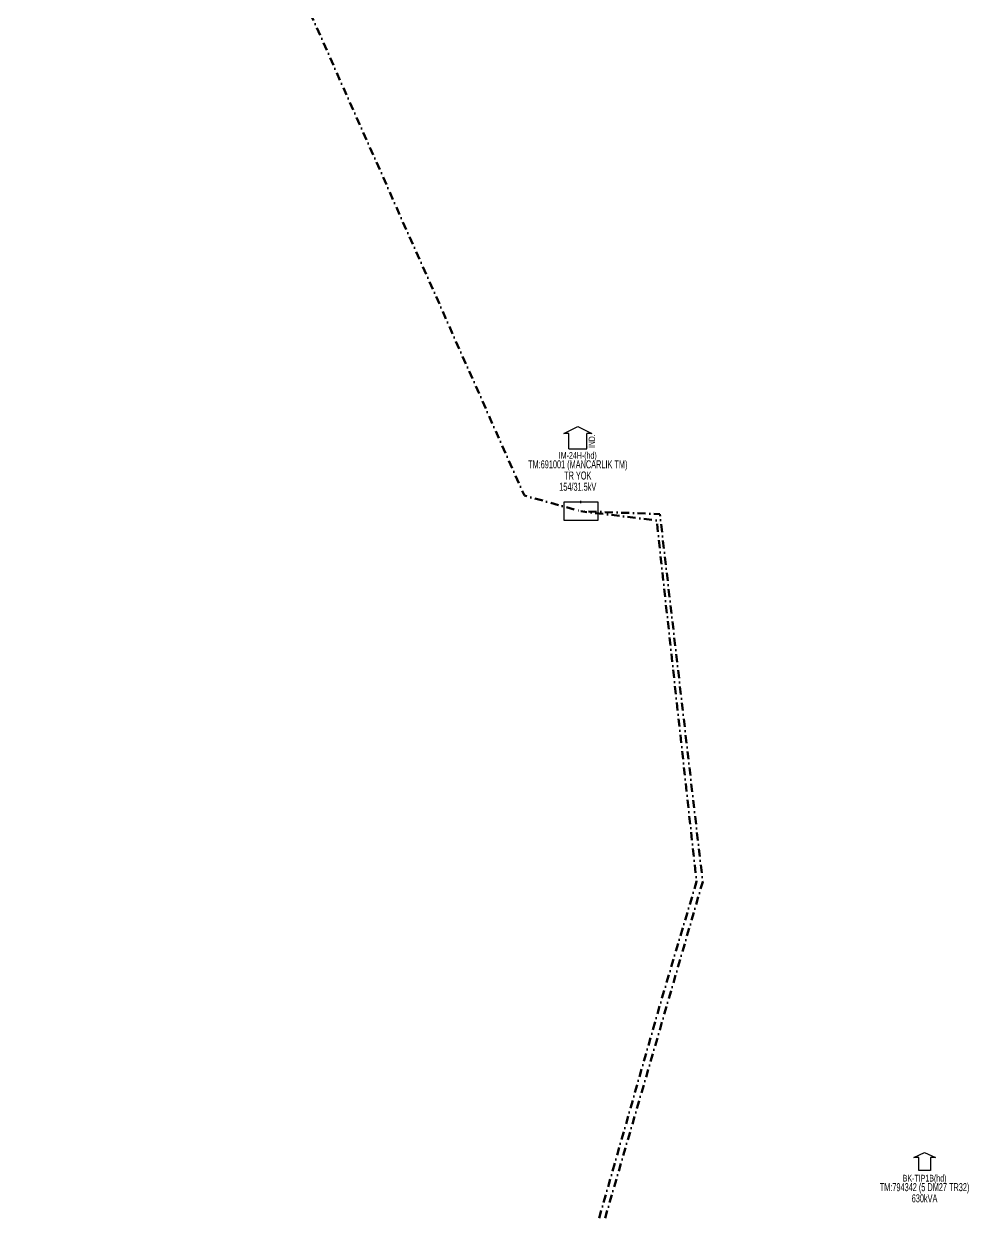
# Model space of a CAD drawing. Header units: millimetres. Extents: x 554556 to 559004, y 4084130 to 4087120.
# Drawn here: x 558245.2 to 558539.1, y 4085921.5 to 4086293.6 of the extents above; entities that cross this region are included whole.
import ezdxf
from ezdxf.enums import TextEntityAlignment as Align

# ---------------------------------------------------------------- set-up
doc = ezdxf.new("R2010")
doc.units = ezdxf.units.MM
doc.linetypes.add('DASHDOT', pattern=[5, 2.5, -1.25, 0, -1.25])
for name, color, linetype, lineweight in [('HAT_ENH_YERALTI_MEVCUT', 6, 'DASHDOT', 70), ('HAT_OG_YERALTI_MEVCUT', 48, 'DASHDOT', 70), ('TRAFO_MEVCUT', 5, 'Continuous', 30)]:
    doc.layers.add(name, color=color, linetype=linetype, lineweight=lineweight)
doc.styles.get("Standard").update_dxf_attribs({"font": 'Arial'})

# ---------------------------------------------------------------- blocks, each defined once
blk = doc.blocks.new('MEV_INDMERK_KARE')
at = {"layer": 'TRAFO_MEVCUT', "linetype": 'Continuous'}
for p, q in [((-5.268651, -2.925), (-5.268651, 2.925)), ((-5.268651, 2.925), (5.268651, 2.925)), ((0, 2.535), (0, 3.315)), ((5.268651, 2.925), (5.268651, -2.925)), ((5.268651, -2.925), (-5.268651, -2.925))]:
    blk.add_line(p, q, dxfattribs=at)
blk = doc.blocks.new('MEV_INDMERK')
at = {"layer": 'TRAFO_MEVCUT', "linetype": 'Continuous'}
for p, q in [((-4.4, 2.4), (0, 4.6)), ((0, 4.6), (4.4, 2.4)), ((-2.8, 2.4), (-4.4, 2.4)), ((-2.8, -2.4), (-2.8, 2.4)), ((4.4, 2.4), (2.8, 2.4)), ((2.8, -2.4), (2.8, 2.4)), ((-2.8, -2.4), (2.8, -2.4))]:
    blk.add_line(p, q, dxfattribs=at)
at = {"layer": 'TRAFO_MEVCUT', "linetype": 'Continuous', "width": 0.6}
blk.add_text('İND.', height=2, rotation=90, dxfattribs=at).set_placement((5.417363, -0.010583), align=Align.CENTER)
blk = doc.blocks.new('MEV_BETKOSK')
at = {"layer": 'TRAFO_MEVCUT', "linetype": 'Continuous'}
for p, q in [((-3.4, 2), (0, 3.6)), ((-1.8, 2), (-3.4, 2)), ((-1.8, -2), (-1.8, 2)), ((0, 3.6), (3.4, 2)), ((3.4, 2), (1.8, 2)), ((1.8, 2), (1.8, -2)), ((1.8, -2), (-1.8, -2))]:
    blk.add_line(p, q, dxfattribs=at)

msp = doc.modelspace()

# ---------------------------------------------------------------- linework, layer by layer
at = {"layer": 'HAT_ENH_YERALTI_MEVCUT', "flags": 128}
msp.add_lwpolyline([(556536.104749, 4087041.216777), (556540.331373, 4087050.332584), (556561.264658, 4087066.084362), (558297.930567, 4086379.571971), (558401.453439, 4086146.23922), (558419.136052, 4086141.322895)], dxfattribs=at)
at = {"layer": 'HAT_OG_YERALTI_MEVCUT', "flags": 128}
for points in [[(556987.792523, 4084153.935905), (556775.918808, 4084986.16008), (556512.123138, 4085579.47159), (556792.689258, 4085611.346143), (557226.219593, 4085692.029726), (557206.690577, 4085739.108603), (557148.697505, 4085843.496067), (557213.299786, 4085876.608492), (557685.692326, 4085871.60311), (557686.248507, 4085911.091982), (557685.971198, 4085940.814557), (557689.308286, 4085950.408685), (557711.122964, 4085974.723149), (557718.909502, 4085978.477373), (557891.447271, 4085977.850507), (558045.556668, 4085976.85727), (558084.405964, 4085993.507069), (558123.413739, 4085916.196477), (558145.900454, 4085873.264276), (558159.99965, 4085863.394839), (558168.782239, 4085838.83418), (558182.151982, 4085846.962984), (558192.63386, 4085848.353437), (558216.057649, 4085852.096965), (558286.691157, 4085862.354931), (558304.660091, 4085866.098459), (558328.725628, 4085875.189884), (558421.260109, 4085908.206532), (558443.86582, 4085987.326521), (558455.232825, 4086025.698675), (558442.774305, 4086138.44626), (558419.136052, 4086141.322895)], [(558105.389, 4085734.85), (558111.905585, 4085734.89843), (558114.593078, 4085735.042919), (558119.422365, 4085735.204371), (558123.88768, 4085735.346186), (558122.260758, 4085745.254164), (558120.509341, 4085754.95163), (558119.771179, 4085764.377058), (558164.933311, 4085759.688889), (558161.219737, 4085784.29042), (558158.012565, 4085810.904126), (558162.523802, 4085830.721188), (558168.363706, 4085837.8125), (558181.573012, 4085846.155219), (558278.61121, 4085860.164861), (558304.556829, 4085865.607394), (558422.778588, 4085907.153025), (558457.161405, 4086025.654895), (558443.789723, 4086140.462038), (558419.136052, 4086141.322895)]]:
    msp.add_lwpolyline(points, dxfattribs=at)

# ---------------------------------------------------------------- block references
at = {"layer": 'TRAFO_MEVCUT'}
for name, p in [('MEV_INDMERK', (558418.138679, 4086163.236715)), ('MEV_INDMERK_KARE', (558419.136052, 4086141.322895)), ('MEV_BETKOSK', (558526.4402, 4085937.507996)), ('MEV_BETKOSK', (558526.4402, 4085937.507996))]:
    msp.add_blockref(name, p, dxfattribs=at)

# ---------------------------------------------------------------- texts
at = {"layer": 'TRAFO_MEVCUT', "width": 0.6}
for s, height, p in [('IM-24H-(hd)', 2.1, (558418.138679, 4086157.736715)), ('TM:691001 (MANCARLIK TM)', 2.5, (558418.138679, 4086154.736715)), ('TR YOK', 2.5, (558418.138679, 4086151.236715)), ('154/31.5kV', 2.5, (558418.138679, 4086147.736715)), ('TM:794342 (5 DM27 TR32)', 2.5, (558526.4402, 4085929.007996)), ('TM:794342 (5 DM27 TR32)', 2.5, (558526.4402, 4085929.007996)), ('BK-TIP1B(hd)', 2.1, (558526.4402, 4085932.007996)), ('BK-TIP1B(hd)', 2.1, (558526.4402, 4085932.007996)), ('630kVA', 2.5, (558526.4402, 4085925.507996)), ('630kVA', 2.5, (558526.4402, 4085925.507996))]:
    msp.add_text(s, height=height, dxfattribs=at).set_placement(p, align=Align.CENTER)

doc.saveas('drawing.dxf')
